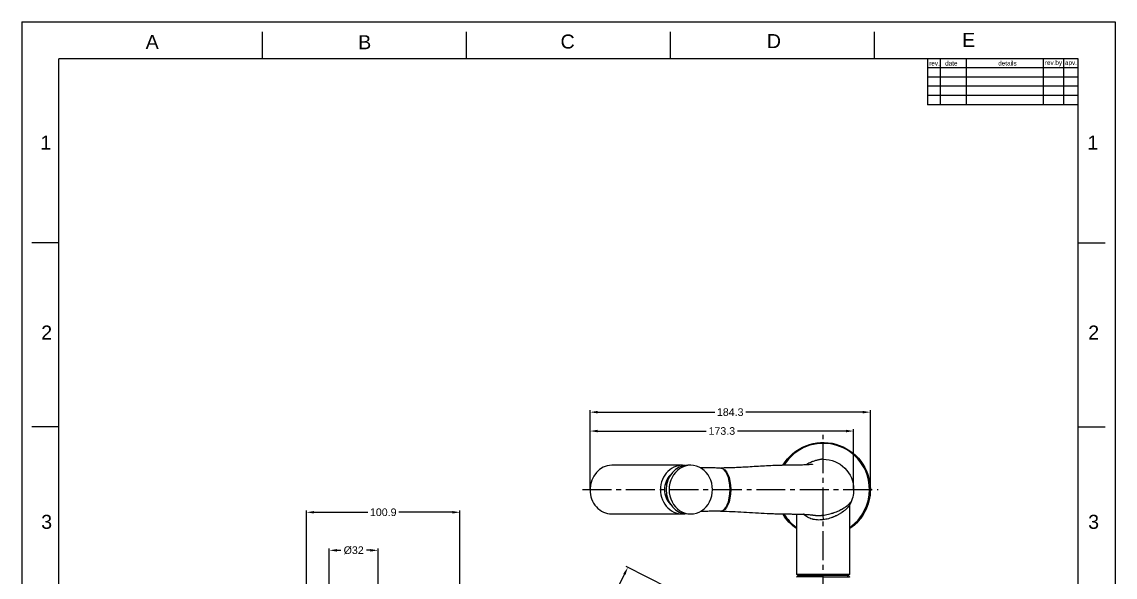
# Model space of a CAD drawing. Header units: millimetres. Extents: x 1657 to 5240, y -256 to 760.
# Drawn here: x 4522 to 5240, y 395 to 760 of the extents above; entities that cross this region are included whole.
import ezdxf

# ---------------------------------------------------------------- set-up
doc = ezdxf.new("R2010")
doc.units = ezdxf.units.MM
doc.linetypes.add('CENTER2', pattern=[28.575, 19.05, -3.175, 3.175, -3.175])
doc.layers.add('CENTER', color=1, linetype='CENTER2')
doc.layers.add('TEXT', color=2, linetype='Continuous')
doc.layers.add('DIM_', color=3, linetype='Continuous', lineweight=9)
doc.styles.add('Arial Unicode MS', font='ARIALUNI.ttf')
doc.styles.add('ROMANS', font='Gulim.ttf')
doc.styles.get("Standard").update_dxf_attribs({"font": 'arial.ttf'})
doc.dimstyles.new('사본(2) STANDARD', dxfattribs={"dimscale": 0, "dimtxt": 5, "dimasz": 5, "dimexe": 1.25, "dimexo": 0.625, "dimgap": 1.5, "dimtad": 3, "dimtih": 1, "dimtoh": 1, "dimdec": 1, "dimzin": 9, "dimdsep": 46, "dimtxsty": 'Standard', "dimcen": 2.5, "dimclrd": 3, "dimclre": 3, "dimclrt": 4, "dimadec": 0, "dimazin": 0, "dimtfac": 1, "dimtdec": 1, "dimtmove": 0, "dimatfit": 3, "dimfxl": 1.25, "dimtfill": 1, "dimtolj": 1, "dimtzin": 0, "dimarcsym": 0})

# ---------------------------------------------------------------- blocks, each defined once
blk = doc.blocks.new('*D53')
at = {"layer": 'Defpoints', "color": 0, "transparency": 16777216}
for p in [(4809.53, 437.32), (4809.53, 309.7), (4708.68, 204.29)]:
    blk.add_point(p, dxfattribs=at)
at = {"layer": 'DIM_', "color": 3, "lineweight": -2, "transparency": 16777216}
for p, q in [((4708.68, 204.91), (4708.68, 438.57)), ((4809.53, 310.32), (4809.53, 438.57)), ((4713.68, 437.32), (4748.91, 437.32)), ((4804.53, 437.32), (4769.31, 437.32))]:
    blk.add_line(p, q, dxfattribs=at)
at = {"layer": 'DIM_', "color": 3, "transparency": 16777216}
for points in [[(4713.68, 438.15), (4713.68, 436.49), (4708.68, 437.32)], [(4804.53, 438.15), (4804.53, 436.49), (4809.53, 437.32)]]:
    blk.add_solid(points, dxfattribs=at)
at = {"layer": 'DIM_', "color": 4, "transparency": 16777216, "insert": (4759.11, 437.32), "char_height": 5, "attachment_point": 5, "style": 'Arial Unicode MS', "bg_fill": 3, "box_fill_scale": 1.1, "bg_fill_color": 256, "bg_fill_true_color": 13158600, "bg_fill_transparency": 0}
blk.add_mtext('\\A1;100.9', dxfattribs=at)
blk = doc.blocks.new('*D59')
at = {"layer": 'Defpoints', "color": 0, "transparency": 16777216}
for p in [(5079.27, 503.11), (4895.01, 452.2), (5079.27, 452.2)]:
    blk.add_point(p, dxfattribs=at)
at = {"layer": 'DIM_', "color": 3, "lineweight": -2, "transparency": 16777216}
for p, q in [((4895.01, 452.83), (4895.01, 504.36)), ((4900.01, 503.11), (4976.94, 503.11)), ((5074.27, 503.11), (4997.34, 503.11)), ((5079.27, 452.83), (5079.27, 504.36))]:
    blk.add_line(p, q, dxfattribs=at)
at = {"layer": 'DIM_', "color": 3, "transparency": 16777216}
for points in [[(4900.01, 503.94), (4900.01, 502.28), (4895.01, 503.11)], [(5074.27, 503.94), (5074.27, 502.28), (5079.27, 503.11)]]:
    blk.add_solid(points, dxfattribs=at)
at = {"layer": 'DIM_', "color": 4, "transparency": 16777216, "insert": (4987.14, 503.11), "char_height": 5, "attachment_point": 5, "style": 'Arial Unicode MS', "bg_fill": 3, "box_fill_scale": 1.1, "bg_fill_color": 256, "bg_fill_true_color": 13158600, "bg_fill_transparency": 0}
blk.add_mtext('\\A1;184.3', dxfattribs=at)
blk = doc.blocks.new('*D60')
at = {"layer": 'Defpoints', "color": 0, "transparency": 16777216}
for p in [(4895.01, 490.71), (4895.01, 479.42), (5068.27, 452.2)]:
    blk.add_point(p, dxfattribs=at)
at = {"layer": 'DIM_', "color": 3, "lineweight": -2, "transparency": 16777216}
for p, q in [((4895.01, 480.04), (4895.01, 491.96)), ((4900.01, 490.71), (4971.44, 490.71)), ((5063.27, 490.71), (4991.84, 490.71)), ((5068.27, 452.83), (5068.27, 491.96))]:
    blk.add_line(p, q, dxfattribs=at)
at = {"layer": 'DIM_', "color": 3, "transparency": 16777216}
for points in [[(4900.01, 491.54), (4900.01, 489.88), (4895.01, 490.71)], [(5063.27, 491.54), (5063.27, 489.88), (5068.27, 490.71)]]:
    blk.add_solid(points, dxfattribs=at)
at = {"layer": 'DIM_', "color": 4, "transparency": 16777216, "insert": (4981.64, 490.71), "char_height": 5, "attachment_point": 5, "style": 'Arial Unicode MS', "bg_fill": 3, "box_fill_scale": 1.1, "bg_fill_color": 256, "bg_fill_true_color": 13158600, "bg_fill_transparency": 0}
blk.add_mtext('\\A1;173.3', dxfattribs=at)
blk = doc.blocks.new('*D61')
at = {"layer": 'Defpoints', "color": 0, "transparency": 16777216}
for p in [(4919.89, 401.12), (4946.97, 387.32), (4894.99, 285.3)]:
    blk.add_point(p, dxfattribs=at)
at = {"layer": 'DIM_', "color": 3, "lineweight": -2, "transparency": 16777216}
for p, q in [((4917.62, 396.66), (4896.22, 354.66)), ((4946.41, 387.6), (4918.77, 401.68)), ((4870.18, 303.55), (4891.58, 345.55)), ((4894.43, 285.58), (4866.79, 299.66))]:
    blk.add_line(p, q, dxfattribs=at)
at = {"layer": 'DIM_', "color": 3, "transparency": 16777216}
for points in [[(4916.88, 397.04), (4918.36, 396.28), (4919.89, 401.12)], [(4869.43, 303.93), (4870.92, 303.17), (4867.91, 299.1)]]:
    blk.add_solid(points, dxfattribs=at)
at = {"layer": 'DIM_', "color": 4, "transparency": 16777216, "insert": (4893.9, 350.11), "char_height": 5, "attachment_point": 5, "style": 'Arial Unicode MS', "bg_fill": 3, "box_fill_scale": 1.1, "bg_fill_color": 256, "bg_fill_true_color": 13158600, "bg_fill_transparency": 0}
blk.add_mtext('\\A1;114.5', dxfattribs=at)
blk = doc.blocks.new('*D50')
at = {"layer": 'Defpoints', "color": 0, "transparency": 16777216}
for p in [(4755.68, 412.32), (4723.68, 380.06), (4755.68, 380.06)]:
    blk.add_point(p, dxfattribs=at)
at = {"layer": 'DIM_', "color": 3, "lineweight": -2, "transparency": 16777216}
for p, q in [((4723.68, 380.68), (4723.68, 413.57)), ((4728.68, 412.32), (4731.35, 412.32)), ((4750.68, 412.32), (4748.02, 412.32)), ((4755.68, 380.68), (4755.68, 413.57))]:
    blk.add_line(p, q, dxfattribs=at)
at = {"layer": 'DIM_', "color": 3, "transparency": 16777216}
for points in [[(4728.68, 413.15), (4728.68, 411.49), (4723.68, 412.32)], [(4750.68, 413.15), (4750.68, 411.49), (4755.68, 412.32)]]:
    blk.add_solid(points, dxfattribs=at)
at = {"layer": 'DIM_', "color": 4, "transparency": 16777216, "insert": (4739.68, 412.32), "char_height": 5, "attachment_point": 5, "style": 'Arial Unicode MS', "bg_fill": 3, "box_fill_scale": 1.1, "bg_fill_color": 256, "bg_fill_true_color": 13158600, "bg_fill_transparency": 0}
blk.add_mtext('\\A1;%%C32', dxfattribs=at)

msp = doc.modelspace()

# ---------------------------------------------------------------- linework, layer by layer
at = {"color": 7, "linetype": 'Continuous'}
for p, q in [((4521.62, 759.6), (5240.11, 759.6)), ((4521.62, 759.6), (4521.62, -256.45)), ((5240.11, 759.6), (5240.11, -256.45)), ((4679.83, 735.41), (4679.83, 752.99)), ((4813.85, 735.41), (4813.85, 752.99)), ((4947.88, 735.41), (4947.88, 752.99)), ((5081.9, 735.41), (5081.9, 752.99)), ((5215.92, 735.41), (4545.81, 735.41)), ((5215.92, -232.26), (5215.92, 735.41)), ((4545.81, 614.45), (4528.23, 614.45)), ((5215.92, 614.45), (5233.5, 614.45)), ((4545.81, 493.49), (4528.23, 493.49)), ((5215.92, 493.49), (5233.5, 493.49))]:
    msp.add_line(p, q, dxfattribs=at)
at = {"linetype": 'Continuous'}
msp.add_line((4545.81, -232.26), (4545.81, 735.41), dxfattribs=at)
for p, q in [((5116.74, 735.41), (5116.74, 705.17)), ((5125.16, 735.41), (5125.16, 705.17)), ((5142.14, 735.41), (5142.14, 705.17)), ((5192.87, 735.41), (5192.87, 705.17)), ((5206.24, 735.41), (5206.24, 705.17)), ((5215.92, 729.36), (5116.74, 729.36)), ((5215.92, 723.31), (5116.74, 723.31)), ((5215.92, 717.26), (5116.74, 717.26)), ((5215.92, 711.22), (5116.74, 711.22)), ((5215.92, 705.17), (5116.74, 705.17)), ((4955.57, 468.2), (4909.26, 468.2)), ((4961.24, 468.2), (4959.2, 468.2)), ((4987.02, 452.2), (4987.45, 452.2)), ((5079.27, 452.2), (5078.67, 452.2)), ((5065.77, 396.7), (5065.77, 442.36)), ((4909.26, 436.2), (4955.57, 436.2)), ((4959.2, 436.2), (4961.24, 436.2)), ((5030.77, 436.14), (5030.77, 396.7)), ((5047.94, 435.39), (5048.27, 432.42)), ((5030.77, 396.7), (5048.27, 396.7)), ((5031.27, 396.2), (5048.27, 396.2)), ((5031.36, 396.1), (5048.27, 396.1)), ((5048.27, 396.05), (5031.38, 396.05)), ((5048.27, 396.7), (5065.77, 396.7)), ((5048.27, 396.2), (5065.27, 396.2)), ((5065.18, 396.1), (5048.27, 396.1)), ((5048.27, 396.05), (5065.16, 396.05)), ((5048.27, 394.9), (5030.97, 394.9)), ((5048.27, 394.9), (5065.57, 394.9))]:
    msp.add_line(p, q)
at = {"extrusion": (0, 0, -1)}
for start, end in [(31.095, 180), (180, 235.63406), (304.36594, 328.93875)]:
    msp.add_arc((-5048.27, 452.2), 31, start, end, dxfattribs=at)
for centre, radius, start, end in [((5048.27, 452.2), 30.4, 0, 148.28063), ((5048.27, 452.2), 30.4, 305.145, 0), ((5048.27, 452.2), 30.4, 211.82344, 234.855), ((5031.27, 396.7), 0.5, 180, 270), ((5031.46, 396.1), 0.1, 90, 180), ((5031.46, 396.1), 0.1, 180, 214.60731), ((5048.27, 407.7), 20.52, 214.60731, 218.58331), ((5048.27, 407.7), 20.52, 321.41679, 325.39269), ((5065.08, 396.1), 0.1, 0, 90), ((5065.08, 396.1), 0.1, 325.39269, 0), ((5065.27, 396.7), 0.5, 270, 0), ((5030.97, 394.7), 0.2, 90, 180), ((5065.57, 394.7), 0.2, 0, 90)]:
    msp.add_arc(centre, radius, start, end)
for centre, major_axis, ratio, start_param, end_param in [((4909.26, 452.2), (0, 16), 0.891007, 0, 1.570796), ((4955.57, 452.2), (0, 16), 0.891007, 6.15546, 7.853982), ((4959.2, 452.2), (0, -16), 0.891007, 3.141593, 4.712389), ((4961.24, 452.2), (0, -16), 0.891007, 1.570796, 4.712389), ((4955.57, 452.2), (0, -13), 0.891007, 3.86789, 4.712389), ((4980.57, 452.2), (0, 14.2), 0.45399, 4.712389, 6.283185), ((4909.26, 452.2), (0, 16), 0.891007, 1.570796, 3.141593), ((4955.57, 452.2), (0, 16), 0.891007, 1.570796, 3.269318), ((4955.57, 452.2), (0, -13), 0.891007, 4.712389, 5.556888), ((4959.2, 452.2), (0, -16), 0.891007, 4.712389, 6.283185), ((4961.24, 452.2), (0, -16), 0.891007, 4.712389, 7.853982), ((4980.57, 452.2), (0, 14.2), 0.45399, 3.141593, 4.712389)]:
    msp.add_ellipse(centre, major_axis=major_axis, ratio=ratio, start_param=start_param, end_param=end_param)
for points, knots in [([(5041.31, 468.84), (5041.31, 468.84), (5041.26, 468.84), (5040.98, 468.8), (5040.35, 468.73), (5039.4, 468.64), (5038.12, 468.55), (5036.45, 468.45), (5034.59, 468.37), (5032.55, 468.3), (5030.29, 468.24), (5027.38, 468.2), (5023.58, 468.21), (5018.86, 468.12), (5013.75, 467.92), (5008.39, 467.64), (5003.01, 467.32), (4998.68, 467.05), (4995.45, 466.87), (4993.31, 466.76), (4991.26, 466.66), (4989.13, 466.58), (4986.72, 466.49), (4983.96, 466.42), (4981.99, 466.41), (4980.99, 466.41)], [0, 0, 0, 0, 0.016202, 0.047123, 0.081037, 0.114369, 0.156088, 0.194819, 0.23241, 0.270139, 0.308034, 0.346482, 0.406658, 0.469698, 0.542888, 0.617088, 0.692193, 0.766222, 0.797429, 0.827298, 0.855828, 0.883549, 0.916873, 0.95768, 1, 1, 1, 1]), ([(5048.27, 472.2), (5048.07, 472.2), (5047.63, 472.18), (5046.89, 472.1), (5046.09, 471.97), (5045.24, 471.8), (5044.34, 471.58), (5043.39, 471.32), (5042.36, 471), (5041.25, 470.6), (5040.07, 470.12), (5038.8, 469.51), (5037.81, 468.94), (5037.24, 468.56), (5037.15, 468.51)], [0, 0, 0, 0, 0.165699, 0.3107, 0.435564, 0.541107, 0.628535, 0.699723, 0.757718, 0.807461, 0.855804, 0.913853, 0.986756, 1, 1, 1, 1]), ([(5048.27, 472.2), (5053.58, 472.2), (5058.65, 470.1), (5066.17, 462.59), (5068.27, 457.51), (5068.27, 452.2)], [0, 0, 0, 0, 0.5, 0.5, 1, 1, 1, 1]), ([(4980.99, 466.4), (4981, 466.4), (4981, 466.4), (4984.56, 466.4), (4987.45, 460.05), (4987.45, 452.2)], [0, 0, 0, 0, 0.0005, 0.0005, 1, 1, 1, 1]), ([(4987.45, 452.2), (4987.45, 444.36), (4984.56, 438), (4980.97, 438), (4980.93, 438), (4980.9, 438)], [0, 0, 0, 0, 0.990405, 0.990405, 1, 1, 1, 1]), ([(5047.94, 435.39), (5048.55, 435.46), (5049.17, 435.54), (5050.41, 435.75), (5051.04, 435.88), (5052.29, 436.17), (5052.92, 436.33), (5053.85, 436.6), (5054.17, 436.69), (5054.63, 436.84), (5054.87, 436.91), (5055.14, 437.01), (5055.27, 437.05), (5055.34, 437.07), (5055.38, 437.09), (5055.39, 437.09), (5055.4, 437.1), (5055.41, 437.1), (5055.41, 437.1), (5055.41, 437.1), (5055.41, 437.1), (5055.41, 437.1), (5055.96, 437.29), (5056.49, 437.49), (5057.53, 437.9), (5058.04, 438.12), (5059.02, 438.57), (5059.49, 438.8), (5060.18, 439.16), (5060.51, 439.34), (5060.84, 439.52), (5061, 439.61), (5061.05, 439.64), (5061.13, 439.69), (5061.17, 439.71), (5061.22, 439.74), (5061.24, 439.75), (5061.25, 439.76), (5061.26, 439.76), (5061.26, 439.76), (5061.26, 439.76), (5061.26, 439.76), (5061.7, 440.02), (5062.1, 440.27), (5062.83, 440.76), (5063.17, 441), (5063.78, 441.47), (5064.05, 441.69), (5064.42, 442), (5064.54, 442.1), (5064.7, 442.25), (5064.78, 442.33), (5064.87, 442.41), (5064.92, 442.45), (5064.94, 442.47), (5064.95, 442.48), (5064.95, 442.49), (5064.96, 442.49), (5064.96, 442.49), (5064.96, 442.49), (5064.96, 442.49), (5064.96, 442.49), (5064.96, 442.49), (5064.96, 442.49), (5065.08, 442.61), (5065.2, 442.73), (5065.4, 442.94), (5065.49, 443.04), (5065.65, 443.22), (5065.72, 443.3), (5065.79, 443.39), (5065.81, 443.41), (5065.83, 443.45), (5065.87, 443.5), (5065.91, 443.54), (5065.97, 443.63), (5066.04, 443.72), (5066.11, 443.81), (5066.13, 443.83), (5066.13, 443.84), (5066.13, 443.83), (5066.13, 443.83), (5066.13, 443.82), (5066.13, 443.82), (5066.13, 443.81), (5066.13, 443.81), (5066.13, 443.81), (5066.13, 443.81), (5066.13, 443.81), (5066.13, 443.81), (5066.12, 443.79), (5066.09, 443.74), (5066.02, 443.59), (5065.95, 443.45), (5065.89, 443.33), (5065.87, 443.29), (5065.82, 443.2), (5065.79, 443.16), (5065.76, 443.09), (5065.75, 443.07), (5065.74, 443.06)], [0, 0, 0, 0, 0.055313, 0.055313, 0.110626, 0.110626, 0.165938, 0.165938, 0.193595, 0.193595, 0.207423, 0.214337, 0.217794, 0.219523, 0.220387, 0.220819, 0.221035, 0.221143, 0.221197, 0.221224, 0.221224, 0.221251, 0.221251, 0.276564, 0.276564, 0.331877, 0.331877, 0.38719, 0.38719, 0.414846, 0.428674, 0.428674, 0.435588, 0.435588, 0.439045, 0.440774, 0.441638, 0.44207, 0.442286, 0.442394, 0.442394, 0.442502, 0.442502, 0.497815, 0.497815, 0.553128, 0.553128, 0.608441, 0.608441, 0.636097, 0.636097, 0.649925, 0.656839, 0.660296, 0.662025, 0.662889, 0.663321, 0.663537, 0.663646, 0.6637, 0.663727, 0.66374, 0.66374, 0.663754, 0.663754, 0.69141, 0.69141, 0.719066, 0.719066, 0.746723, 0.746723, 0.753637, 0.753637, 0.760551, 0.774379, 0.774379, 0.802036, 0.829692, 0.857348, 0.857348, 0.871177, 0.878091, 0.881548, 0.883276, 0.88414, 0.884573, 0.884789, 0.884897, 0.884897, 0.885005, 0.885005, 0.912661, 0.940318, 0.967974, 0.967974, 0.981802, 0.981802, 0.99563, 0.99563, 1, 1, 1, 1]), ([(5065.77, 442.4), (5065.77, 442.4), (5065.77, 442.4), (5065.77, 442.4), (5065.77, 442.4), (5065.77, 442.4), (5065.77, 442.4), (5065.77, 442.4), (5065.77, 442.4), (5065.77, 442.4), (5065.77, 442.4), (5065.77, 442.4), (5065.76, 442.4), (5065.75, 442.38), (5065.71, 442.32), (5065.68, 442.27), (5065.61, 442.15), (5065.56, 442.08), (5065.48, 441.95), (5065.45, 441.9), (5065.41, 441.84), (5065.4, 441.83), (5065.4, 441.83), (5065.4, 441.83), (5065.4, 441.83), (5065.4, 441.83), (5065.4, 441.83), (5065.4, 441.83), (5065.4, 441.82), (5065.39, 441.81), (5065.37, 441.78), (5065.35, 441.75), (5065.28, 441.65), (5065.22, 441.56), (5065.07, 441.36), (5064.99, 441.24), (5064.79, 441), (5064.69, 440.86), (5064.5, 440.64), (5064.43, 440.57), (5064.36, 440.49), (5064.36, 440.49), (5064.36, 440.49), (5064.36, 440.48), (5064.36, 440.48), (5064.36, 440.48), (5064.36, 440.48), (5064.36, 440.48), (5064.36, 440.48), (5064.36, 440.48), (5064.36, 440.48), (5064.36, 440.48), (5064.35, 440.48), (5064.35, 440.47), (5064.33, 440.45), (5064.32, 440.44), (5064.27, 440.38), (5064.22, 440.32), (5064.08, 440.17), (5064.01, 440.09), (5063.82, 439.89), (5063.71, 439.78), (5063.46, 439.53), (5063.32, 439.39), (5062.99, 439.09), (5062.81, 438.92), (5062.39, 438.57), (5062.16, 438.38), (5061.64, 437.97), (5061.35, 437.75), (5060.95, 437.47), (5060.85, 437.39), (5060.73, 437.32), (5060.71, 437.3), (5060.7, 437.29), (5060.69, 437.29), (5060.69, 437.29), (5060.69, 437.29), (5060.69, 437.29), (5060.69, 437.29), (5060.69, 437.29), (5060.69, 437.29), (5060.68, 437.28), (5060.64, 437.25), (5060.48, 437.14), (5060.33, 437.04), (5059.96, 436.8), (5059.72, 436.64), (5059.22, 436.33), (5058.98, 436.19), (5058.49, 435.91), (5058.25, 435.77), (5057.76, 435.51), (5057.52, 435.38), (5057.05, 435.14), (5056.82, 435.03), (5056.13, 434.7), (5055.69, 434.5), (5055.24, 434.32), (5055.21, 434.3), (5055.17, 434.29), (5055.16, 434.29), (5055.16, 434.29), (5055.16, 434.28), (5055.16, 434.28), (5055.16, 434.28), (5055.15, 434.28), (5055.13, 434.27), (5055.03, 434.23), (5054.79, 434.14), (5054.27, 433.93), (5053.82, 433.77), (5052.93, 433.47), (5052.33, 433.28), (5051.15, 432.96), (5050.56, 432.82), (5049.4, 432.59), (5048.83, 432.49), (5048.27, 432.42)], [0, 0, 0, 0, 0.000072, 0.00057, 0.000601, 0.000601, 0.000632, 0.000632, 0.000695, 0.000819, 0.001069, 0.003062, 0.011038, 0.04294, 0.04294, 0.074842, 0.074842, 0.106744, 0.106744, 0.122695, 0.124689, 0.125187, 0.125437, 0.125499, 0.12553, 0.12553, 0.125561, 0.125561, 0.125686, 0.126683, 0.13067, 0.138646, 0.138646, 0.170548, 0.170548, 0.20245, 0.20245, 0.234352, 0.234352, 0.250303, 0.250303, 0.250428, 0.250459, 0.250467, 0.25047, 0.25047, 0.250474, 0.250474, 0.25049, 0.250552, 0.250801, 0.2513, 0.252297, 0.254291, 0.258278, 0.266254, 0.266254, 0.298156, 0.298156, 0.330058, 0.330058, 0.36196, 0.36196, 0.393862, 0.393862, 0.425764, 0.425764, 0.457666, 0.457666, 0.489568, 0.489568, 0.497543, 0.499537, 0.500036, 0.500285, 0.500301, 0.500308, 0.500308, 0.500316, 0.500316, 0.500347, 0.50041, 0.500534, 0.501531, 0.505519, 0.52147, 0.52147, 0.553372, 0.553372, 0.585274, 0.585274, 0.617176, 0.617176, 0.649078, 0.649078, 0.68098, 0.68098, 0.744784, 0.744784, 0.748772, 0.749769, 0.750018, 0.750143, 0.750143, 0.750205, 0.750205, 0.750267, 0.750766, 0.752759, 0.760735, 0.776686, 0.808588, 0.808588, 0.872392, 0.872392, 0.936196, 0.936196, 1, 1, 1, 1]), ([(5065.77, 442.4), (5065.77, 442.47), (5065.77, 442.6), (5065.8, 442.84), (5065.83, 443.03), (5065.82, 443.07), (5065.82, 443.07)], [0, 0, 0, 0, 0.11003, 0.234776, 0.56299, 1, 1, 1, 1]), ([(4980.99, 437.99), (4983.47, 437.98), (4988.47, 437.89), (4996.04, 437.51), (5003.71, 437.04), (5009.98, 436.67), (5014.74, 436.44), (5017.9, 436.32), (5020.89, 436.24), (5023.71, 436.2), (5026.57, 436.2), (5029.49, 436.18), (5032.03, 436.12), (5034.19, 436.05), (5035.88, 435.98), (5037.52, 435.9), (5038.98, 435.8), (5040.19, 435.69), (5040.97, 435.61), (5041.34, 435.56), (5041.41, 435.54), (5041.42, 435.54)], [0, 0, 0, 0, 0.105244, 0.212261, 0.319449, 0.427455, 0.474001, 0.517945, 0.559285, 0.597982, 0.636975, 0.680927, 0.729934, 0.765194, 0.799547, 0.831512, 0.875037, 0.91338, 0.948548, 0.982226, 1, 1, 1, 1]), ([(5048.27, 432.42), (5047.61, 432.33), (5046.95, 432.28), (5045.67, 432.23), (5045.04, 432.23), (5043.8, 432.3), (5043.2, 432.37), (5042.33, 432.52), (5042.04, 432.57), (5041.61, 432.67), (5041.4, 432.72), (5041.16, 432.78), (5041.04, 432.82), (5040.98, 432.83), (5040.95, 432.84), (5040.94, 432.85), (5040.93, 432.85), (5040.93, 432.85), (5040.92, 432.85), (5040.92, 432.85), (5040.92, 432.85), (5040.43, 433), (5039.93, 433.17), (5038.96, 433.58), (5038.49, 433.81), (5037.55, 434.34), (5037.1, 434.64), (5036.43, 435.13), (5036.21, 435.3), (5035.89, 435.57), (5035.74, 435.7), (5035.55, 435.87), (5035.46, 435.95), (5035.42, 435.99), (5035.41, 436), (5035.41, 436)], [0, 0, 0, 0, 0.125486, 0.125486, 0.250973, 0.250973, 0.376459, 0.376459, 0.439202, 0.439202, 0.470573, 0.486259, 0.494102, 0.498024, 0.499984, 0.500965, 0.501455, 0.5017, 0.501823, 0.501823, 0.501945, 0.501945, 0.627431, 0.627431, 0.752918, 0.752918, 0.878404, 0.878404, 0.941147, 0.941147, 0.972519, 0.988204, 0.996047, 0.999969, 1, 1, 1, 1]), ([(5041.41, 435.54), (5041.42, 435.54), (5041.45, 435.54), (5041.51, 435.53), (5041.58, 435.51), (5041.66, 435.5), (5041.74, 435.49), (5041.82, 435.47), (5041.9, 435.46), (5041.98, 435.45), (5042.06, 435.44), (5042.14, 435.43), (5042.22, 435.42), (5042.31, 435.4), (5042.39, 435.39), (5042.47, 435.38), (5042.55, 435.37), (5042.64, 435.36), (5042.72, 435.35), (5042.8, 435.35), (5042.89, 435.34), (5042.97, 435.33), (5043.06, 435.32), (5043.14, 435.31), (5043.23, 435.31), (5043.32, 435.3), (5043.4, 435.29), (5043.49, 435.29), (5043.58, 435.28), (5043.67, 435.27), (5043.75, 435.27), (5043.84, 435.26), (5043.93, 435.26), (5044.02, 435.25), (5044.11, 435.25), (5044.2, 435.25), (5044.29, 435.24), (5044.38, 435.24), (5044.47, 435.24), (5044.57, 435.24), (5044.66, 435.23), (5044.75, 435.23), (5044.84, 435.23), (5044.94, 435.23), (5045.03, 435.23), (5045.12, 435.23), (5045.22, 435.23), (5045.31, 435.23), (5045.4, 435.23), (5045.5, 435.23), (5045.59, 435.24), (5045.69, 435.24), (5045.78, 435.24), (5045.88, 435.24), (5045.97, 435.25), (5046.07, 435.25), (5046.17, 435.25), (5046.26, 435.26), (5046.36, 435.26), (5046.45, 435.27), (5046.55, 435.27), (5046.65, 435.28), (5046.75, 435.29), (5046.84, 435.29), (5046.94, 435.3), (5047.04, 435.31), (5047.14, 435.31), (5047.24, 435.32), (5047.34, 435.33), (5047.44, 435.34), (5047.54, 435.35), (5047.64, 435.36), (5047.74, 435.37), (5047.84, 435.38), (5047.9, 435.39), (5047.94, 435.39)], [0, 0, 0, 0, 0.002255, 0.014926, 0.027623, 0.040346, 0.053096, 0.065874, 0.078679, 0.091513, 0.104376, 0.117268, 0.13019, 0.143143, 0.156126, 0.169141, 0.182188, 0.195268, 0.20838, 0.221526, 0.234706, 0.247921, 0.261171, 0.274458, 0.287783, 0.301147, 0.314551, 0.327996, 0.341482, 0.35501, 0.36858, 0.382193, 0.39585, 0.40955, 0.423296, 0.437087, 0.450923, 0.464806, 0.478734, 0.492687, 0.506663, 0.520663, 0.534687, 0.548737, 0.562811, 0.576912, 0.59104, 0.605195, 0.619378, 0.633589, 0.64783, 0.662101, 0.676403, 0.690736, 0.7051, 0.719497, 0.733927, 0.748391, 0.762889, 0.777422, 0.79199, 0.806594, 0.821235, 0.835913, 0.850629, 0.865384, 0.880177, 0.89501, 0.909884, 0.924798, 0.939753, 0.954751, 0.969791, 0.984873, 1, 1, 1, 1])]:
    msp.add_open_spline(points, degree=3, knots=knots)
for points, degree in [([(4980.57, 466.4), (4967.58, 466.5)], 1), ([(4980.9, 466.4), (4980.93, 466.4), (4980.96, 466.4), (4980.99, 466.4)], 3), ([(4981.01, 466.4), (4980.9, 466.39)], 1), ([(5068.27, 452.2), (5068.27, 448.85), (5067.43, 445.6), (5065.87, 442.71)], 3), ([(4980.57, 438), (4967.6, 437.9)], 1), ([(4980.9, 438.02), (4981.01, 438)], 1)]:
    msp.add_open_spline(points, degree=degree)
at = {"layer": 'CENTER'}
for p, q in [((5048.27, 377.35), (5048.27, 488.2)), ((4890.01, 452.2), (5084.27, 452.2))]:
    msp.add_line(p, q, dxfattribs=at)

# ---------------------------------------------------------------- texts
at = {"char_height": 9.22, "attachment_point": 5}
for s, width, insert in [('A', 12.0959, (4607.28, 746.43)), ('B', 12.0959, (4746.93, 746.22)), ('C', 12.0959, (4880.29, 746.62)), ('D', 12.0959, (5015.86, 746.96)), ('E', 12.0959, (5143.83, 747.72)), ('1', 60.4793, (4537.34, 680.26)), ('1', 60.4793, (5225.42, 680.26)), ('2', 60.4793, (4537.92, 555.43)), ('2', 60.4793, (5226, 555.43)), ('3', 60.4793, (4537.9, 430.98)), ('3', 60.4793, (5225.97, 430.98))]:
    msp.add_mtext_dynamic_manual_height_columns(s, width=width, gutter_width=15.12, heights=[0], dxfattribs=dict(at, insert=insert))
at = {"layer": 'TEXT', "char_height": 3.024, "attachment_point": 5, "style": 'ROMANS'}
for s, width, insert in [('rev.', 6.0479, (5121.38, 732.38)), ('date', 19.3534, (5132.46, 732.38)), ('details', 54.4314, (5169.35, 732.38)), ('rev.by', 9.6767, (5199.58, 732.38)), ('apv.', 9.6767, (5211.08, 732.38))]:
    msp.add_mtext_dynamic_manual_height_columns(s, width=width, gutter_width=15.12, heights=[0], dxfattribs=dict(at, insert=insert))

# ---------------------------------------------------------------- dimensions: what is measured, and where the dimension line sits
at = {"layer": 'DIM_'}
dim = msp.add_linear_dim(base=(4809.5344, 437.3194), p1=(4708.684, 204.2864), p2=(4809.5344, 309.6957), dimstyle='사본(2) STANDARD', override={"dimscale": 1, "dimgap": 2, "dimtad": 0, "dimtxsty": 'Arial Unicode MS'}, dxfattribs=at)
dim.commit()
dim.dimension.update_dxf_attribs({"geometry": '*D53', "text_midpoint": (4759.1092, 437.3194)})
dim = msp.add_aligned_dim(p1=(4894.99, 285.3), p2=(4946.97, 387.32), distance=30.39, dimstyle='사본(2) STANDARD', override={"dimscale": 1, "dimgap": 2, "dimtad": 0, "dimtxsty": 'Arial Unicode MS'}, dxfattribs=at)
dim.commit()
dim.dimension.update_dxf_attribs({"geometry": '*D61', "text_midpoint": (4893.9, 350.11)})

# ---------------------------------------------------------------- next in the draw order: dimensions: what is measured, and where the dimension line sits
dim = msp.add_linear_dim(base=(5079.27, 503.11), p1=(4895.01, 452.2), p2=(5079.27, 452.2), dimstyle='사본(2) STANDARD', override={"dimscale": 1, "dimgap": 2, "dimtad": 0, "dimtxsty": 'Arial Unicode MS'}, dxfattribs=at)
dim.commit()
dim.dimension.update_dxf_attribs({"geometry": '*D59', "text_midpoint": (4987.14, 503.11), "dimtype": 160})
dim = msp.add_linear_dim(base=(4755.68, 412.32), p1=(4723.68, 380.06), p2=(4755.68, 380.06), text='%%C<>', dimstyle='사본(2) STANDARD', override={"dimscale": 1, "dimgap": 2, "dimtad": 0, "dimtxsty": 'Arial Unicode MS'}, dxfattribs=at)
dim.commit()
dim.dimension.update_dxf_attribs({"geometry": '*D50', "text_midpoint": (4739.68, 412.32)})

# ---------------------------------------------------------------- next in the draw order: dimensions: what is measured, and where the dimension line sits
dim = msp.add_linear_dim(base=(4895.01, 490.71), p1=(5068.27, 452.2), p2=(4895.01, 479.42), dimstyle='사본(2) STANDARD', override={"dimscale": 1, "dimgap": 2, "dimtad": 0, "dimtxsty": 'Arial Unicode MS'}, dxfattribs=at)
dim.commit()
dim.dimension.update_dxf_attribs({"geometry": '*D60', "text_midpoint": (4981.64, 490.71), "dimtype": 160})

doc.saveas('drawing.dxf')
